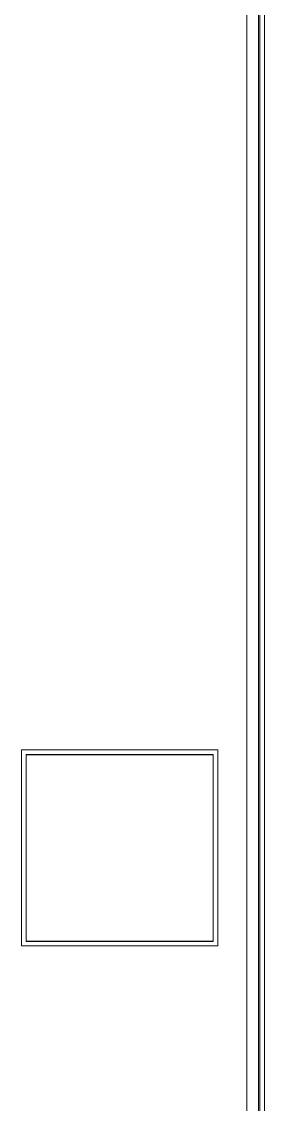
# Model space of a CAD drawing. Extents: x -3709 to 34975, y -230 to 8245.
# Drawn here: x 19198.8 to 19302.8, y 942.7 to 1406.2 of the extents above; entities that cross this region are included whole.
import ezdxf

# ---------------------------------------------------------------- set-up
doc = ezdxf.new("R2010")
doc.units = 0
doc.linetypes.add('HIDDEN', pattern=[0.375, 0.25, -0.125])
doc.layers.get('0').update_dxf_attribs({"color": 9, "lineweight": 9})
for name, color, linetype, lineweight in [('01', 9, 'Continuous', 9), ('06B', 9, 'Continuous', 9), ('06C', 9, 'Continuous', 9), ('06D', 9, 'Continuous', 9), ('14', 9, 'Continuous', 9), ('35', 9, 'Continuous', 9)]:
    doc.layers.add(name, color=color, linetype=linetype, lineweight=lineweight)

# ---------------------------------------------------------------- blocks, each defined once
blk = doc.blocks.new('p-kolon-80x80-vw')
at = {"layer": '01'}
blk.add_lwpolyline([(-40, -40), (-40, 40), (40, 40), (40, -40)], close=True, dxfattribs=at)

msp = doc.modelspace()

# ---------------------------------------------------------------- linework, layer by layer
at = {"layer": '06B'}
msp.add_lwpolyline([(19302.84, 1460.5), (19302.84, 290.5), (19282.84, 290.5), (19282.83, 241.5)], dxfattribs=at)
at = {"layer": '06C'}
msp.add_lwpolyline([(19295.34, 293), (19300.34, 293), (19300.34, 1470.5), (19295.34, 1470.5)], close=True, dxfattribs=at)
at = {"layer": '06D', "linetype": 'HIDDEN'}
msp.add_lwpolyline([(19280.84, 3970.5), (19280.84, 3912.5), (19300.84, 3912.5), (19300.84, 292.5), (19280.84, 292.5), (19280.84, 234.5)], dxfattribs=at)
at = {"layer": '14'}
msp.add_lwpolyline([(19198.84, 1094.5), (19282.84, 1094.5), (19282.84, 1010.5), (19198.84, 1010.5)], close=True, dxfattribs=at)
at = {"layer": '35'}
msp.add_lwpolyline([(19302.84, 290.5), (19302.84, 310.5), (19302.84, 310.5), (19302.84, 394.5), (19302.84, 394.5), (19302.84, 1010.5), (19302.84, 1010.5), (19302.84, 1094.5), (19302.84, 1094.5), (19302.84, 1710.5), (19302.84, 1710.5), (19302.84, 1794.5), (19302.84, 1794.5), (19302.84, 2410.5)], dxfattribs=at)

# ---------------------------------------------------------------- block references
for p in [(19240.84, 1052.5), (19240.84, 1052.4)]:
    msp.add_blockref('p-kolon-80x80-vw', p)

doc.saveas('drawing.dxf')
